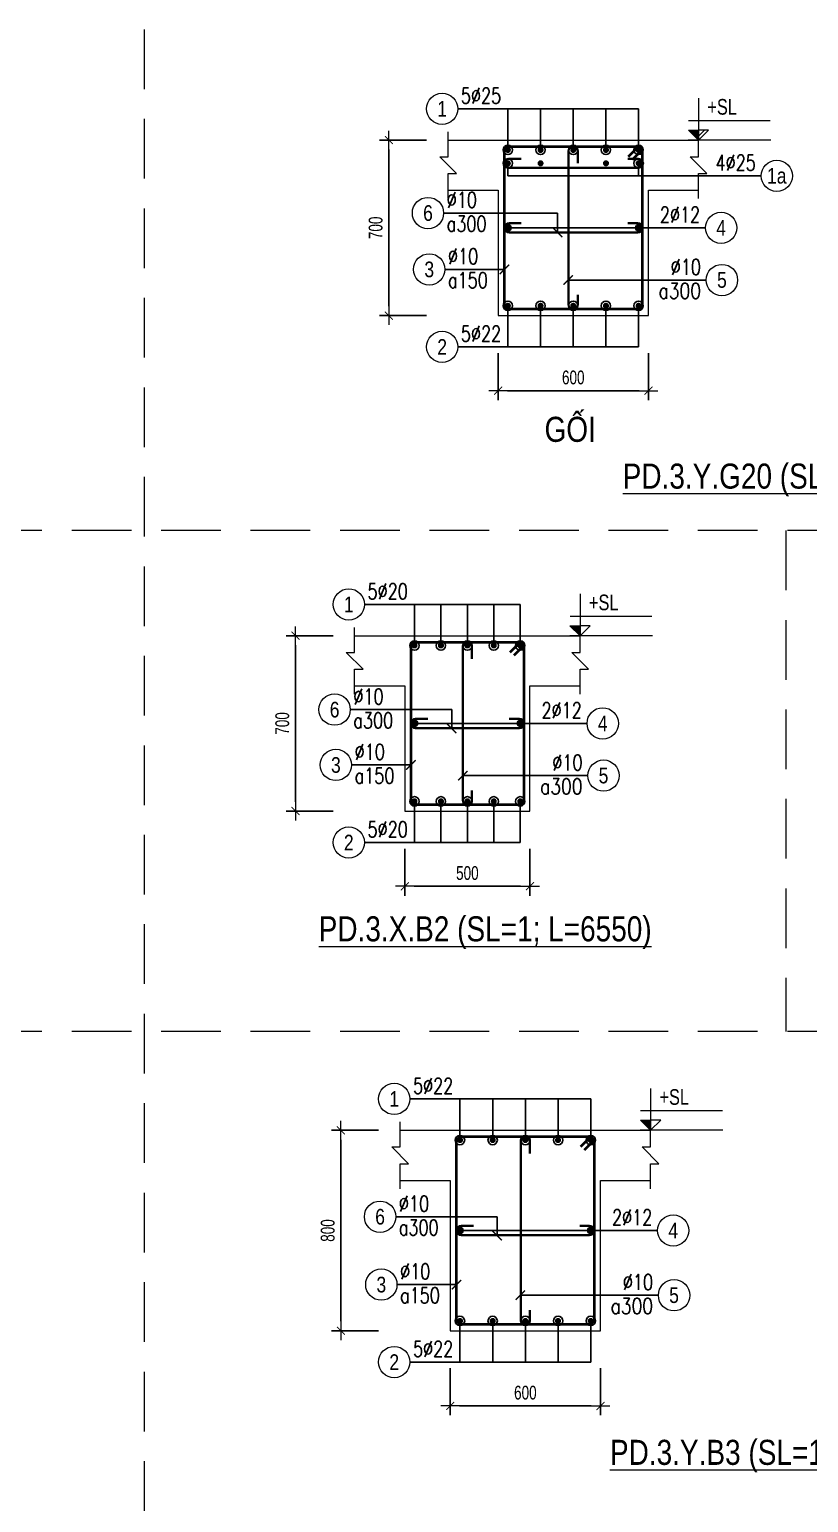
# Model space of a CAD drawing. Header units: millimetres. Extents: x 0 to 264070, y -218202 to 27271.
# Drawn here: x 250804 to 253915, y -193029 to -187149 of the extents above; entities that cross this region are included whole.
import ezdxf
from ezdxf.enums import TextEntityAlignment as Align

# ---------------------------------------------------------------- set-up
doc = ezdxf.new("R2010")
doc.units = ezdxf.units.MM
doc.header["$PDMODE"] = 3
doc.linetypes.add('HIDDEN2', pattern=[4.762499999999999, 3.175, -1.5875])
doc.layers.get('0').update_dxf_attribs({"lineweight": 20})
doc.layers.get('Defpoints').update_dxf_attribs({"color": 151, "lineweight": 9})
for name, color, linetype, lineweight in [('NDC_S_ANNO', 7, 'Continuous', 20), ('NDC_S_CONTINUOUS', 3, 'Continuous', 20), ('NDC_S_DIM', 1, 'Continuous', 15), ('NDC_S_HIDDEN', 8, 'HIDDEN2', 13), ('NDC_S_REBAR', 4, 'Continuous', 35), ('NDC_S_STIRRUP', 4, 'Continuous', 40), ('NDC_S_TEXT SYMBOL', 7, 'Continuous', 20), ('NDC_S_THIN LINE', 8, 'Continuous', 9), ('NDC_S_VN TEXT', 7, 'Continuous', 20)]:
    doc.layers.add(name, color=color, linetype=linetype, lineweight=lineweight)
doc.styles.add('ARIAL', font='arial.ttf', dxfattribs={"width": 0.8})
doc.styles.add('NDC_ANNO', font='', dxfattribs={"width": 0.8})
doc.styles.add('NDC_DIM', font='', dxfattribs={"width": 0.75})
doc.styles.add('NDC_EN TXT', font='romans.shx', dxfattribs={"width": 0.8})
doc.styles.get('NDC_ANNO').set_extended_font_data('Dotum')
doc.styles.get('NDC_DIM').set_extended_font_data('Dotum')
doc.dimstyles.new('NDC_dim_25', dxfattribs={"dimscale": 25, "dimtxt": 2.2, "dimasz": 1.5, "dimexe": 1.5, "dimexo": 2.5, "dimgap": 1, "dimtad": 1, "dimdec": 0, "dimzin": 0, "dimdsep": 46, "dimtxsty": 'NDC_DIM', "dimblk": 'DIMMARK', "dimcen": 0.09, "dimdle": 1.2, "dimclrd": 1, "dimclre": 1, "dimclrt": 3, "dimadec": 0, "dimazin": 0, "dimtfac": 1, "dimtdec": 0, "dimtix": 1, "dimtofl": 0, "dimtmove": 0, "dimatfit": 3, "dimfxl": 6, "dimfxlon": 1, "dimtolj": 1, "dimtzin": 0, "dimarcsym": 0})

# ---------------------------------------------------------------- blocks, each defined once
blk = doc.blocks.new('kata_block_THEP')
at = {"layer": 'NDC_S_REBAR', "color": 0}
for p, q in [((-0.5, 0), (0.5, 0)), ((-0.3535533905960619, 0.353553390592424), (0.3535533905960619, -0.353553390592424)), ((0.3535533905960619, 0.353553390592424), (-0.3535533905960619, -0.353553390592424)), ((0, 0.5), (0, -0.5))]:
    blk.add_line(p, q, dxfattribs=at)
at = {"layer": 'NDC_S_REBAR', "color": 0, "const_width": 0.08333333333333334}
blk.add_lwpolyline([(-0.5, -1.818989403545856e-12, 1), (0.5000000000145519, -1.818989403545856e-12, 1), (-0.5, -1.818989403545856e-12, 1)], format="xyb", dxfattribs=at)
blk = doc.blocks.new('DIMMARK')
at = {"layer": 'NDC_S_DIM', "color": 1}
blk.add_line((-1.5, 0), (1, 0), dxfattribs=at)
at = {"layer": 'NDC_S_DIM', "color": 2, "const_width": 0.1}
blk.add_lwpolyline([(-0.4242640687119285, -0.4242640687119285), (0.4242640687119285, 0.4242640687119285)], dxfattribs=at)
blk = doc.blocks.new('kata_block_TD')
at = {"color": 6, "linetype": 'ByBlock', "lineweight": -2, "style": 'ARIAL', "width": 0.8}
blk.add_attdef('SECTDET2', text='', height=5, dxfattribs=at).set_placement((0, 7.970649532882817), align=Align.CENTER)
at = {"color": 0, "linetype": 'ByBlock', "lineweight": -2, "style": 'ARIAL', "width": 0.8}
blk.add_attdef('SECTDET1', text='', height=5, dxfattribs=at).set_placement((0, 1.470649532882817), align=Align.CENTER)
at = {"color": 3, "lineweight": 25, "style": 'ARIAL', "width": 0.8}
blk.add_attdef('SSCALE', text='', height=2.5, dxfattribs=at).set_placement((0, -3.998868953555331), align=Align.CENTER)
blk = doc.blocks.new('*D671')
at = {"layer": 'Defpoints', "color": 0, "transparency": 16777216}
for p in [(252745.2087711041, -187590.9016911174), (252239.2087711041, -188290.9016911174), (252745.2087711041, -188290.9016911174)]:
    blk.add_point(p, dxfattribs=at)
at = {"layer": 'NDC_S_DIM', "color": 1, "lineweight": -2, "transparency": 16777216}
for p, q in [((252389.2087711041, -187590.9016911174), (252201.7087711041, -187590.9016911174)), ((252239.2087711041, -187628.4016911174), (252239.2087711041, -188253.4016911174)), ((252389.2087711041, -188290.9016911174), (252201.7087711041, -188290.9016911174))]:
    blk.add_line(p, q, dxfattribs=at)
at = {"layer": 'NDC_S_DIM', "color": 1, "lineweight": -2, "transparency": 16777216, "xscale": 37.5, "yscale": 37.5, "zscale": 37.5}
for p, rotation in [((252239.2087711041, -187590.9016911174), 90), ((252239.2087711041, -188290.9016911174), 270)]:
    blk.add_blockref('DIMMARK', p, dxfattribs=dict(at, rotation=rotation))
at = {"layer": 'NDC_S_DIM', "color": 3, "transparency": 16777216, "insert": (252186.7087711041, -187940.9016911174), "char_height": 55.00000000000001, "attachment_point": 5, "rotation": 90, "style": 'NDC_DIM'}
blk.add_mtext('\\A1;700', dxfattribs=at)
blk = doc.blocks.new('*D672')
at = {"layer": 'Defpoints', "color": 0, "transparency": 16777216}
for p in [(252675.5356465598, -188290.9016911174), (253275.5356465598, -188290.9016911174), (253275.5356465598, -188590.9016911174)]:
    blk.add_point(p, dxfattribs=at)
at = {"layer": 'NDC_S_DIM', "color": 1, "lineweight": -2, "transparency": 16777216}
for p, q in [((252675.5356465598, -188440.9016911174), (252675.5356465598, -188628.4016911174)), ((253275.5356465598, -188440.9016911174), (253275.5356465598, -188628.4016911174)), ((252713.0356465598, -188590.9016911174), (253238.0356465598, -188590.9016911174))]:
    blk.add_line(p, q, dxfattribs=at)
at = {"layer": 'NDC_S_DIM', "color": 1, "lineweight": -2, "transparency": 16777216, "xscale": 37.5, "yscale": 37.5, "zscale": 37.5, "rotation": 180}
blk.add_blockref('DIMMARK', (252675.5356465598, -188590.9016911174), dxfattribs=at)
at = {"layer": 'NDC_S_DIM', "color": 1, "lineweight": -2, "transparency": 16777216, "xscale": 37.5, "yscale": 37.5, "zscale": 37.5}
blk.add_blockref('DIMMARK', (253275.5356465598, -188590.9016911174), dxfattribs=at)
at = {"layer": 'NDC_S_DIM', "color": 3, "transparency": 16777216, "insert": (252975.5356465598, -188538.4016911174), "char_height": 55.00000000000001, "attachment_point": 5, "style": 'NDC_DIM'}
blk.add_mtext('\\A1;600', dxfattribs=at)
blk = doc.blocks.new('kata_block_CT')
at = {"layer": 'NDC_S_ANNO'}
blk.add_hatch(color=3, dxfattribs=at).paths.add_polyline_path([(0, 1.596954857557648), (-1.612010908633238, 1.596954857557648), (0, 0)])
at = {"layer": 'NDC_S_ANNO', "ltscale": 50}
h = blk.add_hatch(dxfattribs=at)
h.set_pattern_fill('ANSI31', color=256, scale=1.406250541793835, style=0)
h.set_pattern_definition([(45.00000000000001, (0, 5.456968210637569e-12), (-3.157122508925224, 3.157122508925225), [])])
h.paths.add_polyline_path([(0, 1.596954857557648), (0, 0), (1.612010908924276, 1.596954857557648)])
for p, q in [((-1.592704896858777, 3.140833880479477), (11.46947077315417, 3.140833880479477)), ((11.56125648126181, 5.456968210637569e-12), (-1.63869572513795, 5.456968210637569e-12))]:
    blk.add_line(p, q, dxfattribs=at)
for points in [[(0, 6.69495074864426), (0, 0)], [(0, 0), (-1.612010908924276, 1.596954857557648), (0, 1.596954857557648)], [(0, 0), (1.612010908924276, 1.596954857557648), (0, 1.596954857557648)]]:
    blk.add_lwpolyline(points, dxfattribs=at)
at = {"layer": 'NDC_S_ANNO', "color": 8, "ltscale": 50}
blk.add_lwpolyline([(0, 0), (-1.612010908633238, 1.596954857557648), (0, 1.596954857557648)], dxfattribs=at)
at = {"layer": 'NDC_S_TEXT SYMBOL', "color": 3, "style": 'NDC_ANNO', "width": 0.8}
blk.add_attdef('CT', (1.409564409346785, 4.068271311703938), '', height=2.5, dxfattribs=at)
blk = doc.blocks.new('*U239')
blk.add_circle((2.5, 0), 2.5)
at = {"layer": 'NDC_S_VN TEXT', "color": 3, "style": 'NDC_EN TXT', "width": 0.75}
blk.add_attdef('DK2', text='', height=2.5, dxfattribs=at).set_placement((-0.85, 0.8455043070534884), align=Align.RIGHT)
at = {"layer": 'NDC_S_VN TEXT', "color": 7, "style": 'ARIAL', "width": 0.8}
blk.add_attdef('SH3', text='', height=2.5, dxfattribs=at).set_placement((2.5, 0), align=Align.MIDDLE)
blk = doc.blocks.new('*U241')
blk.add_circle((-2.5, 0), 2.5)
at = {"layer": 'NDC_S_VN TEXT', "color": 3, "style": 'NDC_EN TXT', "width": 0.75}
for tag, p in [('DK1', (0.5, 0.8455043070534884)), ('KC1', (0.5, -2.972544307831413))]:
    blk.add_attdef(tag, p, '', height=2.5, dxfattribs=at)
at = {"layer": 'NDC_S_VN TEXT', "color": 7, "style": 'ARIAL', "width": 0.8}
blk.add_attdef('SH2', text='', height=2.5, dxfattribs=at).set_placement((-2.5, 0), align=Align.MIDDLE)
blk = doc.blocks.new('*U321')
blk.add_circle((2.5, 0), 2.5)
at = {"layer": 'NDC_S_VN TEXT', "color": 3, "style": 'NDC_EN TXT'}
for tag, width, p in [('DK2', 0.75, (-0.85, 0.8455043070534884)), ('KC2', 0.8, (-0.85, -2.972544307831413))]:
    blk.add_attdef(tag, text='', height=2.5, dxfattribs=dict(at, width=width)).set_placement(p, align=Align.RIGHT)
at = {"layer": 'NDC_S_VN TEXT', "color": 7, "style": 'ARIAL', "width": 0.8}
blk.add_attdef('SH3', text='', height=2.5, dxfattribs=at).set_placement((2.5, 0), align=Align.MIDDLE)
blk = doc.blocks.new('*U240')
blk.add_circle((-2.5, 0), 2.5)
at = {"layer": 'NDC_S_VN TEXT', "color": 3, "style": 'NDC_EN TXT', "width": 0.75}
blk.add_attdef('DK1', (0.5, 0.8455043070534884), '', height=2.5, dxfattribs=at)
at = {"layer": 'NDC_S_VN TEXT', "color": 7, "style": 'ARIAL', "width": 0.8}
blk.add_attdef('SH2', text='', height=2.5, dxfattribs=at).set_placement((-2.5, 0), align=Align.MIDDLE)
blk = doc.blocks.new('*D683')
at = {"layer": 'Defpoints', "color": 0, "transparency": 16777216}
for p in [(252372.439064873, -189569.0236744713), (251866.439064873, -190269.0236744713), (252372.439064873, -190269.0236744713)]:
    blk.add_point(p, dxfattribs=at)
at = {"layer": 'NDC_S_DIM', "color": 1, "lineweight": -2, "transparency": 16777216}
for p, q in [((252016.439064873, -189569.0236744713), (251828.939064873, -189569.0236744713)), ((251866.439064873, -189606.5236744713), (251866.439064873, -190231.5236744713)), ((252016.439064873, -190269.0236744713), (251828.939064873, -190269.0236744713))]:
    blk.add_line(p, q, dxfattribs=at)
at = {"layer": 'NDC_S_DIM', "color": 1, "lineweight": -2, "transparency": 16777216, "xscale": 37.5, "yscale": 37.5, "zscale": 37.5}
for p, rotation in [((251866.439064873, -189569.0236744713), 90), ((251866.439064873, -190269.0236744713), 270)]:
    blk.add_blockref('DIMMARK', p, dxfattribs=dict(at, rotation=rotation))
at = {"layer": 'NDC_S_DIM', "color": 3, "transparency": 16777216, "insert": (251813.939064873, -189919.0236744713), "char_height": 55.00000000000001, "attachment_point": 5, "rotation": 90, "style": 'NDC_DIM'}
blk.add_mtext('\\A1;700', dxfattribs=at)
blk = doc.blocks.new('*D684')
at = {"layer": 'Defpoints', "color": 0, "transparency": 16777216}
for p in [(252302.7659403287, -190269.0236744713), (252802.7659403287, -190269.0236744713), (252802.7659403287, -190569.0236744713)]:
    blk.add_point(p, dxfattribs=at)
at = {"layer": 'NDC_S_DIM', "color": 1, "lineweight": -2, "transparency": 16777216}
for p, q in [((252302.7659403287, -190419.0236744713), (252302.7659403287, -190606.5236744713)), ((252802.7659403287, -190419.0236744713), (252802.7659403287, -190606.5236744713)), ((252340.2659403287, -190569.0236744713), (252765.2659403287, -190569.0236744713))]:
    blk.add_line(p, q, dxfattribs=at)
at = {"layer": 'NDC_S_DIM', "color": 1, "lineweight": -2, "transparency": 16777216, "xscale": 37.5, "yscale": 37.5, "zscale": 37.5, "rotation": 180}
blk.add_blockref('DIMMARK', (252302.7659403287, -190569.0236744713), dxfattribs=at)
at = {"layer": 'NDC_S_DIM', "color": 1, "lineweight": -2, "transparency": 16777216, "xscale": 37.5, "yscale": 37.5, "zscale": 37.5}
blk.add_blockref('DIMMARK', (252802.7659403287, -190569.0236744713), dxfattribs=at)
at = {"layer": 'NDC_S_DIM', "color": 3, "transparency": 16777216, "insert": (252552.7659403287, -190516.5236744713), "char_height": 55.00000000000001, "attachment_point": 5, "style": 'NDC_DIM'}
blk.add_mtext('\\A1;500', dxfattribs=at)
blk = doc.blocks.new('*D774')
at = {"layer": 'Defpoints', "color": 0, "transparency": 16777216}
for p in [(252484.2668763945, -192343.0467164856), (253084.2668763945, -192343.0467164856), (253084.2668763945, -192643.0467164856)]:
    blk.add_point(p, dxfattribs=at)
at = {"layer": 'NDC_S_DIM', "color": 1, "lineweight": -2, "transparency": 16777216}
for p, q in [((252484.2668763945, -192493.0467164856), (252484.2668763945, -192680.5467164856)), ((253084.2668763945, -192493.0467164856), (253084.2668763945, -192680.5467164856)), ((252521.7668763945, -192643.0467164856), (253046.7668763945, -192643.0467164856))]:
    blk.add_line(p, q, dxfattribs=at)
at = {"layer": 'NDC_S_DIM', "color": 1, "lineweight": -2, "transparency": 16777216, "xscale": 37.5, "yscale": 37.5, "zscale": 37.5, "rotation": 180}
blk.add_blockref('DIMMARK', (252484.2668763945, -192643.0467164856), dxfattribs=at)
at = {"layer": 'NDC_S_DIM', "color": 1, "lineweight": -2, "transparency": 16777216, "xscale": 37.5, "yscale": 37.5, "zscale": 37.5}
blk.add_blockref('DIMMARK', (253084.2668763945, -192643.0467164856), dxfattribs=at)
at = {"layer": 'NDC_S_DIM', "color": 3, "transparency": 16777216, "insert": (252784.2668763945, -192590.5467164856), "char_height": 55.00000000000001, "attachment_point": 5, "style": 'NDC_DIM'}
blk.add_mtext('\\A1;600', dxfattribs=at)
blk = doc.blocks.new('*D775')
at = {"layer": 'Defpoints', "color": 0, "transparency": 16777216}
for p in [(252553.9400009388, -191543.0467164856), (252047.9400009388, -192343.0467164856), (252553.9400009388, -192343.0467164856)]:
    blk.add_point(p, dxfattribs=at)
at = {"layer": 'NDC_S_DIM', "color": 1, "lineweight": -2, "transparency": 16777216}
for p, q in [((252197.9400009388, -191543.0467164856), (252010.4400009388, -191543.0467164856)), ((252047.9400009388, -191580.5467164856), (252047.9400009388, -192305.5467164856)), ((252197.9400009388, -192343.0467164856), (252010.4400009388, -192343.0467164856))]:
    blk.add_line(p, q, dxfattribs=at)
at = {"layer": 'NDC_S_DIM', "color": 1, "lineweight": -2, "transparency": 16777216, "xscale": 37.5, "yscale": 37.5, "zscale": 37.5}
for p, rotation in [((252047.9400009388, -191543.0467164856), 90), ((252047.9400009388, -192343.0467164856), 270)]:
    blk.add_blockref('DIMMARK', p, dxfattribs=dict(at, rotation=rotation))
at = {"layer": 'NDC_S_DIM', "color": 3, "transparency": 16777216, "insert": (251995.4400009388, -191943.0467164856), "char_height": 55.00000000000001, "attachment_point": 5, "rotation": 90, "style": 'NDC_DIM'}
blk.add_mtext('\\A1;800', dxfattribs=at)

msp = doc.modelspace()

# ---------------------------------------------------------------- linework, layer by layer
at = {"layer": 'NDC_S_CONTINUOUS'}
for points in [[(252475.5356465598, -187590.9016911174), (252675.5356465598, -187590.9016911174), (252675.5356465598, -187590.9016911174), (253275.5356465598, -187590.9016911174), (253275.5356465598, -187590.9016911174), (253475.5356465598, -187590.9016911174)], [(252475.5356465598, -187790.9016911174), (252675.5356465598, -187790.9016911174), (252675.5356465598, -188290.9016911174), (253275.5356465598, -188290.9016911174), (253275.5356465598, -187790.9016911174), (253475.5356465598, -187790.9016911174)], [(252102.7659403287, -189569.0236744713), (252302.7659403287, -189569.0236744713), (252302.7659403287, -189569.0236744713), (252802.7659403287, -189569.0236744713), (252802.7659403287, -189569.0236744713), (253002.7659403287, -189569.0236744713)], [(252102.7659403287, -189769.0236744713), (252302.7659403287, -189769.0236744713), (252302.7659403287, -190269.0236744713), (252802.7659403287, -190269.0236744713), (252802.7659403287, -189769.0236744713), (253002.7659403287, -189769.0236744713)], [(252284.2668763945, -191543.0467164856), (252484.2668763945, -191543.0467164856), (252484.2668763945, -191543.0467164856), (253084.2668763945, -191543.0467164856), (253084.2668763945, -191543.0467164856), (253284.2668763945, -191543.0467164856)], [(252284.2668763945, -191743.0467164856), (252484.2668763945, -191743.0467164856), (252484.2668763945, -192343.0467164856), (253084.2668763945, -192343.0467164856), (253084.2668763945, -191743.0467164856), (253284.2668763945, -191743.0467164856)]]:
    msp.add_lwpolyline(points, dxfattribs=at)
at = {"layer": 'NDC_S_DIM'}
for centre in [(252714.5356465598, -187683.4016911174), (253236.5356465598, -187683.4016911174)]:
    msp.add_circle(centre, 18.82654195789014, dxfattribs=at)
at = {"layer": 'NDC_S_HIDDEN', "ltscale": 75}
for p, q in [((251262.4073617191, -187149.0592886469), (251262.4073617192, -201149.0592886309)), ((264069.962048562, -189149.0592886446), (246139.3854869821, -189149.0592886446)), ((253823.9182990878, -189149.0592886446), (253823.9182990878, -191149.0592886423)), ((264069.962048562, -191149.0592886423), (246139.3854869821, -191149.0592886423))]:
    msp.add_line(p, q, dxfattribs=at)
at = {"layer": 'NDC_S_REBAR'}
for points in [[(252993.9056886539, -187683.2463810507), (252993.9056886539, -187634.3332112409, 0.9999999999999999), (252957.0416886539, -187634.3332112409), (252957.0416886539, -188247.4696911174, 0.9999999999999999), (252993.9056886539, -188247.4696911174), (252993.9056886539, -188208.2128001085, -0.414213562)], [(252767.8808163697, -187664.9696911174), (252718.9676465598, -187664.9696911174, 0.9999999999999999), (252718.9676465598, -187701.8336911175), (253232.1036465598, -187701.8336911175, 0.9999999999999999), (253232.1036465598, -187664.9696911174), (253192.8467555509, -187664.9696911174, -0.414213562)], [(252767.8808163697, -187922.4696911174), (252718.9676465598, -187922.4696911174, 0.9999999999999999), (252718.9676465598, -187959.3336911175), (253232.1036465598, -187959.3336911175, 0.9999999999999999), (253232.1036465598, -187922.4696911174), (253192.8467555509, -187922.4696911174, -0.414213562)], [(252571.1979403287, -189661.3683644046), (252571.1979403287, -189612.4551945948, 0.9999999999999999), (252534.3339403287, -189612.4551945948), (252534.3339403287, -190225.5916744712, 0.9999999999999999), (252571.1979403287, -190225.5916744712), (252571.1979403287, -190186.3347834624, -0.414213562)], [(252395.1111101386, -189900.5916744713), (252346.1979403287, -189900.5916744713, 0.9999999999999999), (252346.1979403287, -189937.4556744714), (252759.3339403287, -189937.4556744714, 0.9999999999999999), (252759.3339403287, -189900.5916744713), (252720.0770493198, -189900.5916744713, -0.414213562)], [(252802.6369184886, -191635.391406419), (252802.6369184886, -191586.4782366091, 0.9999999999999999), (252765.7729184886, -191586.4782366091), (252765.7729184886, -192299.6147164856, 0.9999999999999999), (252802.6369184886, -192299.6147164856), (252802.6369184886, -192260.3578254768, -0.414213562)], [(252576.6120462044, -191924.6147164856), (252527.6988763945, -191924.6147164856, 0.9999999999999999), (252527.6988763945, -191961.4787164857), (253040.8348763945, -191961.4787164857, 0.9999999999999999), (253040.8348763945, -191924.6147164856), (253001.5779853856, -191924.6147164856, -0.414213562)]]:
    msp.add_lwpolyline(points, format="xyb", dxfattribs=at)
at = {"layer": 'NDC_S_STIRRUP'}
for points in [[(253196.5356465598, -187655.9016911174), (253236.5356465598, -187615.9016911174, -0.414213562), (253250.5356465598, -187629.9016911174), (253250.5356465598, -188251.9016911174, -0.414213562), (253236.5356465598, -188265.9016911174), (252714.5356465598, -188265.9016911174, -0.414213562), (252700.5356465598, -188251.9016911174), (252700.5356465598, -187629.9016911174, -0.414213562), (252714.5356465598, -187615.9016911174), (253236.5356465598, -187615.9016911174, -0.414213562), (253250.5356465598, -187629.9016911174), (253210.5356465598, -187669.9016911174)], [(252723.7659403287, -189634.0236744713), (252763.7659403287, -189594.0236744713, -0.414213562), (252777.7659403287, -189608.0236744713), (252777.7659403287, -190230.0236744713, -0.414213562), (252763.7659403287, -190244.0236744713), (252341.7659403287, -190244.0236744713, -0.414213562), (252327.7659403287, -190230.0236744713), (252327.7659403287, -189608.0236744713, -0.414213562), (252341.7659403287, -189594.0236744713), (252763.7659403287, -189594.0236744713, -0.414213562), (252777.7659403287, -189608.0236744713), (252737.7659403287, -189648.0236744713)], [(253005.2668763945, -191608.0467164856), (253045.2668763945, -191568.0467164856, -0.414213562), (253059.2668763945, -191582.0467164856), (253059.2668763945, -192304.0467164856, -0.414213562), (253045.2668763945, -192318.0467164856), (252523.2668763945, -192318.0467164856, -0.414213562), (252509.2668763945, -192304.0467164856), (252509.2668763945, -191582.0467164856, -0.414213562), (252523.2668763945, -191568.0467164856), (253045.2668763945, -191568.0467164856, -0.414213562), (253059.2668763945, -191582.0467164856), (253019.2668763945, -191622.0467164856)]]:
    msp.add_lwpolyline(points, format="xyb", dxfattribs=at)
at = {"layer": 'NDC_S_THIN LINE'}
for points in [[(252475.5356465598, -187824.2350244508), (252475.5356465598, -187724.2350244508), (252508.8689798931, -187724.2350244508), (252442.2023132265, -187657.5683577841), (252475.5356465598, -187657.5683577841), (252475.5356465598, -187557.5683577841)], [(253475.5356465598, -187824.2350244508), (253475.5356465598, -187724.2350244508), (253508.8689798931, -187724.2350244508), (253442.2023132265, -187657.5683577841), (253475.5356465598, -187657.5683577841), (253475.5356465598, -187557.5683577841)], [(252102.7659403287, -189802.3570078046), (252102.7659403287, -189702.3570078046), (252136.0992736621, -189702.3570078046), (252069.4326069954, -189635.690341138), (252102.7659403287, -189635.690341138), (252102.7659403287, -189535.690341138)], [(253002.7659403287, -189802.3570078046), (253002.7659403287, -189702.3570078046), (253036.0992736621, -189702.3570078046), (252969.4326069954, -189635.690341138), (253002.7659403287, -189635.690341138), (253002.7659403287, -189535.690341138)], [(252284.2668763945, -191776.380049819), (252284.2668763945, -191676.380049819), (252317.6002097278, -191676.380049819), (252250.9335430611, -191609.7133831523), (252284.2668763945, -191609.7133831523), (252284.2668763945, -191509.7133831523)], [(253284.2668763945, -191776.380049819), (253284.2668763945, -191676.380049819), (253317.6002097278, -191676.380049819), (253250.9335430611, -191609.7133831523), (253284.2668763945, -191609.7133831523), (253284.2668763945, -191509.7133831523)]]:
    msp.add_lwpolyline(points, dxfattribs=at)

# ---------------------------------------------------------------- block references
at = {"layer": 'NDC_S_REBAR', "color": 3, "xscale": 22, "yscale": 22, "zscale": 22}
for p in [(252714.5356465598, -187629.9016911174), (252714.5356465598, -187683.4016911174), (252714.5356465598, -187940.9016911174), (252714.5356465598, -188251.9016911174), (252341.7659403287, -189608.0236744713), (252341.7659403287, -189919.0236744713), (252341.7659403287, -190230.0236744713), (252523.2668763945, -191582.0467164856), (252523.2668763945, -191943.0467164856), (252523.2668763945, -192304.0467164856)]:
    msp.add_blockref('kata_block_THEP', p, dxfattribs=at)
at = {"layer": 'NDC_S_REBAR', "xscale": 22, "yscale": 22, "zscale": 22}
for p in [(252845.0356465598, -187629.9016911174), (252975.5356465598, -187629.9016911174), (253106.0356465598, -187629.9016911174), (253236.5356465598, -187629.9016911174), (252845.0356465598, -187683.4016911172), (253106.0356465598, -187683.4016911172), (253236.5356465598, -187683.4016911174), (253236.5356465598, -187940.9016911174), (252845.0356465598, -188251.9016911174), (252975.5356465598, -188251.9016911174), (253106.0356465598, -188251.9016911174), (253236.5356465598, -188251.9016911174), (252763.7659403287, -189608.0236744713), (252763.7659403287, -189919.0236744713), (252447.2659403287, -190230.0236744713), (252552.7659403287, -190230.0236744713), (252658.2659403287, -190230.0236744713), (252763.7659403287, -190230.0236744713), (252653.7668763945, -191582.0467164856), (252784.2668763945, -191582.0467164856), (252914.7668763945, -191582.0467164856), (253045.2668763945, -191582.0467164856), (253045.2668763945, -191943.0467164856), (252653.7668763945, -192304.0467164856), (252784.2668763945, -192304.0467164856), (252914.7668763945, -192304.0467164856), (253045.2668763945, -192304.0467164856)]:
    msp.add_blockref('kata_block_THEP', p, dxfattribs=at)
at = {"layer": 'NDC_S_REBAR', "xscale": -22, "yscale": 22, "zscale": 22, "rotation": 180}
for p in [(252447.2659403287, -189608.0236744713), (252552.7659403287, -189608.0236744713), (252658.2659403287, -189608.0236744713)]:
    msp.add_blockref('kata_block_THEP', p, dxfattribs=at)
at = {"layer": 'NDC_S_THIN LINE', "xscale": 25, "yscale": 25, "zscale": 25}
for name, p, values in [('*U240', (252514.5356465598, -187465.9016911174), {'SH2': '1', 'DK1': '5%%c25'}), ('*U239', (253725.5356465598, -187733.4016911174), {'SH3': '1a', 'DK2': '4%%c25'}), ('*U241', (252458.0356465598, -187881.7786144141), {'SH2': '6', 'DK1': '%%c10', 'KC1': 'a300'}), ('*U239', (253503.4258903573, -187940.9016911174), {'SH3': '4', 'DK2': '2%%c12'}), ('*U241', (252463.0356465598, -188106.722361727), {'SH2': '3', 'DK1': '%%c10', 'KC1': 'a150'}), ('*U321', (253506.591845424, -188149.3688192967), {'SH3': '5', 'DK2': '%%c10', 'KC2': 'a300'}), ('*U240', (252514.5356465598, -188415.9016911174), {'SH2': '2', 'DK1': '5%%c22'}), ('*U240', (252141.7659403287, -189444.0236744713), {'SH2': '1', 'DK1': '5%%c20'}), ('*U241', (252085.2659403287, -189864.0236744713), {'SH2': '6', 'DK1': '%%c10', 'KC1': 'a300'}), ('*U239', (253030.6561841262, -189919.0236744713), {'SH3': '4', 'DK2': '2%%c12'}), ('*U241', (252090.2659403287, -190084.8443450809), {'SH2': '3', 'DK1': '%%c10', 'KC1': 'a150'}), ('*U321', (253033.8221391929, -190127.4908026506), {'SH3': '5', 'DK2': '%%c10', 'KC2': 'a300'}), ('*U240', (252141.7659403287, -190394.0236744713), {'SH2': '2', 'DK1': '5%%c20'}), ('*U240', (252323.2668763945, -191418.0467164856), {'SH2': '1', 'DK1': '5%%c22'}), ('*U241', (252266.7668763945, -191888.0467164856), {'SH2': '6', 'DK1': '%%c10', 'KC1': 'a300'}), ('*U239', (253312.157120192, -191943.0467164856), {'SH3': '4', 'DK2': '2%%c12'}), ('*U241', (252271.7668763945, -192158.8673870952), {'SH2': '3', 'DK1': '%%c10', 'KC1': 'a150'}), ('*U321', (253315.3230752587, -192201.513844665), {'SH3': '5', 'DK2': '%%c10', 'KC2': 'a300'}), ('*U240', (252323.2668763945, -192468.0467164856), {'SH2': '2', 'DK1': '5%%c22'})]:
    msp.add_blockref(name, p, dxfattribs=at).add_auto_attribs(values)
at = {"layer": 'NDC_S_VN TEXT', "xscale": 25, "yscale": 25, "zscale": 25}
for p in [(253475.5356465598, -187590.9016911174), (253002.7659403287, -189569.0236744713), (253284.2668763945, -191543.0467164856)]:
    msp.add_blockref('kata_block_CT', p, dxfattribs=at).add_auto_attribs({'CT': '+SL'})
at = {"layer": 'NDC_S_VN TEXT'}
ref = msp.add_blockref('kata_block_TD', (252963.2708333927, -188824.5393466092), dxfattribs=dict(at, xscale=20, yscale=20, zscale=20))
ref.add_attrib('SECTDET1', 'GỐI', dxfattribs={"layer": '0', "color": 0, "linetype": 'ByBlock', "lineweight": -2, "height": 100, "style": 'ARIAL', "width": 0.8}).set_placement((252963.2708333927, -188795.1263559515), align=Align.CENTER)
ref = msp.add_blockref('kata_block_TD', (253905.8512574719, -189011.2388632002), dxfattribs=dict(at, xscale=20, yscale=20, zscale=20))
ref.add_attrib('SECTDET1', '%%uPD.3.Y.G20 (SL=2; L=11150)', dxfattribs={"layer": '0', "color": 0, "linetype": 'ByBlock', "lineweight": -2, "height": 100, "style": 'ARIAL', "width": 0.8}).set_placement((253905.8512574719, -188981.8258725425), align=Align.CENTER)
ref = msp.add_blockref('kata_block_TD', (252623.8290702156, -190818.3411247992), dxfattribs=dict(at, xscale=20, yscale=20, zscale=20))
ref.add_attrib('SECTDET1', '%%uPD.3.X.B2 (SL=1; L=6550)', dxfattribs={"layer": '0', "color": 0, "linetype": 'ByBlock', "lineweight": -2, "height": 100, "style": 'ARIAL', "width": 0.8}).set_placement((252623.8290702156, -190788.9281341415), align=Align.CENTER)
ref = msp.add_blockref('kata_block_TD', (253817.753832481, -192907.9523634226), dxfattribs=dict(at, xscale=20, yscale=20, zscale=20))
ref.add_attrib('SECTDET1', '%%uPD.3.Y.B3 (SL=1; L=17090)', dxfattribs={"layer": '0', "color": 0, "linetype": 'ByBlock', "lineweight": -2, "height": 100, "style": 'ARIAL', "width": 0.8}).set_placement((253817.753832481, -192878.539372765), align=Align.CENTER)

# ---------------------------------------------------------------- dimensions: what is measured, and where the dimension line sits
at = {"layer": 'NDC_S_DIM'}
for base, p1, p2, picture, middle in [((252239.2087711041, -188290.9016911174), (252745.2087711041, -187590.9016911174), (252745.2087711041, -188290.9016911174), '*D671', (252186.7087711041, -187940.9016911174)), ((251866.439064873, -190269.0236744713), (252372.439064873, -189569.0236744713), (252372.439064873, -190269.0236744713), '*D683', (251813.939064873, -189919.0236744713)), ((252047.9400009388, -192343.0467164856), (252553.9400009388, -191543.0467164856), (252553.9400009388, -192343.0467164856), '*D775', (251995.4400009388, -191943.0467164856))]:
    dim = msp.add_linear_dim(base=base, p1=p1, p2=p2, angle=270, dimstyle='NDC_dim_25', dxfattribs=at)
    dim.commit()
    dim.dimension.update_dxf_attribs({"geometry": picture, "text_midpoint": middle})
for base, p1, p2, picture, middle in [((253275.5356465598, -188590.9016911174), (252675.5356465598, -188290.9016911174), (253275.5356465598, -188290.9016911174), '*D672', (252975.5356465598, -188538.4016911174)), ((252802.7659403287, -190569.0236744713), (252302.7659403287, -190269.0236744713), (252802.7659403287, -190269.0236744713), '*D684', (252552.7659403287, -190516.5236744713)), ((253084.2668763945, -192643.0467164856), (252484.2668763945, -192343.0467164856), (253084.2668763945, -192343.0467164856), '*D774', (252784.2668763945, -192590.5467164856))]:
    dim = msp.add_linear_dim(base=base, p1=p1, p2=p2, dimstyle='NDC_dim_25', dxfattribs=at)
    dim.commit()
    dim.dimension.update_dxf_attribs({"geometry": picture, "text_midpoint": middle})

# ---------------------------------------------------------------- leaders
at = {"layer": 'NDC_S_THIN LINE'}
for points, override in [([(253236.5356465598, -187629.9016911174), (253236.5356465598, -187465.9016911174), (252514.5356465598, -187465.9016911174)], {"dimldrblk": 'DotBlank'}), ([(253106.0356465598, -187629.9016911174), (253106.0356465598, -187465.9016911174), (252514.5356465598, -187465.9016911174)], {"dimldrblk": 'DotBlank'}), ([(252975.5356465598, -187629.9016911174), (252975.5356465598, -187465.9016911174), (252514.5356465598, -187465.9016911174)], {"dimldrblk": 'DotBlank'}), ([(252845.0356465598, -187629.9016911174), (252845.0356465598, -187465.9016911174), (252514.5356465598, -187465.9016911174)], {"dimldrblk": 'DotBlank'}), ([(252714.5356465598, -187629.9016911174), (252714.5356465598, -187465.9016911174), (252514.5356465598, -187465.9016911174)], {"dimldrblk": 'DotBlank'}), ([(252714.5356465598, -187683.4016911174), (252714.5356465598, -187733.4016911174), (253725.5356465598, -187733.4016911174)], {"dimldrblk": 'DotBlank'}), ([(253236.5356465598, -187683.4016911174), (253236.5356465598, -187733.4016911174), (253725.5356465598, -187733.4016911174)], {"dimldrblk": 'DotBlank'}), ([(252912.6039330276, -187959.3336911175), (252912.6039330276, -187881.7786144141), (252458.0356465598, -187881.7786144141)], {"dimldrblk": 'ArchTick'}), ([(252714.5356465598, -187940.9016911174), (253242.5356465598, -187940.9016911174)], {"dimasz": 1, "dimldrblk": 'DotBlank'}), ([(253236.5356465598, -187940.9016911174), (252714.5356465598, -187940.9016911174)], {"dimasz": 1, "dimldrblk": 'DotBlank'}), ([(253236.5356465598, -187940.9016911174), (253503.4258903573, -187940.9016911174)], {"dimldrblk": 'DotSmall'}), ([(252700.5356465598, -188106.722361727), (252463.0356465598, -188106.722361727)], {"dimldrblk": 'ArchTick'}), ([(252955.5356465599, -188149.3688192967), (253506.591845424, -188149.3688192967)], {"dimldrblk": 'ArchTick'}), ([(253236.5356465598, -188251.9016911174), (253236.5356465598, -188415.9016911174), (252514.5356465598, -188415.9016911174)], {"dimldrblk": 'DotBlank'}), ([(253106.0356465598, -188251.9016911174), (253106.0356465598, -188415.9016911174), (252514.5356465598, -188415.9016911174)], {"dimldrblk": 'DotBlank'}), ([(252975.5356465598, -188251.9016911174), (252975.5356465598, -188415.9016911174), (252514.5356465598, -188415.9016911174)], {"dimldrblk": 'DotBlank'}), ([(252845.0356465598, -188251.9016911174), (252845.0356465598, -188415.9016911174), (252514.5356465598, -188415.9016911174)], {"dimldrblk": 'DotBlank'}), ([(252714.5356465598, -188251.9016911174), (252714.5356465598, -188415.9016911174), (252514.5356465598, -188415.9016911174)], {"dimldrblk": 'DotBlank'}), ([(252763.7659403287, -189608.0236744713), (252763.7659403287, -189444.0236744713), (252141.7659403287, -189444.0236744713)], {"dimldrblk": 'DotBlank'}), ([(252658.2659403289, -189608.0236744713), (252658.2659403289, -189444.0236744713), (252141.7659403287, -189444.0236744713)], {"dimldrblk": 'DotBlank'}), ([(252552.7659403289, -189608.0236744713), (252552.7659403289, -189444.0236744713), (252141.7659403287, -189444.0236744713)], {"dimldrblk": 'DotBlank'}), ([(252447.2659403287, -189608.0236744713), (252447.2659403287, -189444.0236744713), (252141.7659403287, -189444.0236744713)], {"dimldrblk": 'DotBlank'}), ([(252341.7659403287, -189608.0236744713), (252341.7659403287, -189444.0236744713), (252141.7659403287, -189444.0236744713)], {"dimldrblk": 'DotBlank'}), ([(252490.0992736621, -189939.0236744713), (252490.0992736621, -189864.0236744713), (252085.2659403287, -189864.0236744713)], {"dimldrblk": 'ArchTick'}), ([(252341.7659403287, -189919.0236744713), (252769.7659403287, -189919.0236744713)], {"dimasz": 1, "dimldrblk": 'DotBlank'}), ([(252763.7659403287, -189919.0236744713), (252341.7659403287, -189919.0236744713)], {"dimasz": 1, "dimldrblk": 'DotBlank'}), ([(252763.7659403287, -189919.0236744713), (253030.6561841262, -189919.0236744713)], {"dimldrblk": 'DotSmall'}), ([(252327.7659403287, -190084.8443450809), (252090.2659403287, -190084.8443450809)], {"dimldrblk": 'ArchTick'}), ([(252534.3339403287, -190127.4908026506), (253033.8221391929, -190127.4908026506)], {"dimldrblk": 'ArchTick'}), ([(252763.7659403287, -190230.0236744713), (252763.7659403287, -190394.0236744713), (252141.7659403287, -190394.0236744713)], {"dimldrblk": 'DotBlank'}), ([(252658.2659403287, -190230.0236744713), (252658.2659403287, -190394.0236744713), (252141.7659403287, -190394.0236744713)], {"dimldrblk": 'DotBlank'}), ([(252552.7659403287, -190230.0236744713), (252552.7659403287, -190394.0236744713), (252141.7659403287, -190394.0236744713)], {"dimldrblk": 'DotBlank'}), ([(252447.2659403287, -190230.0236744713), (252447.2659403287, -190394.0236744713), (252141.7659403287, -190394.0236744713)], {"dimldrblk": 'DotBlank'}), ([(252341.7659403287, -190230.0236744713), (252341.7659403287, -190394.0236744713), (252141.7659403287, -190394.0236744713)], {"dimldrblk": 'DotBlank'}), ([(252523.2668763945, -191582.0467164856), (252523.2668763945, -191418.0467164856), (252323.2668763945, -191418.0467164856)], {"dimldrblk": 'DotBlank'}), ([(252653.7668763945, -191582.0467164856), (252653.7668763945, -191418.0467164856), (252323.2668763945, -191418.0467164856)], {"dimldrblk": 'DotBlank'}), ([(252784.2668763945, -191582.0467164856), (252784.2668763945, -191418.0467164856), (252323.2668763945, -191418.0467164856)], {"dimldrblk": 'DotBlank'}), ([(252914.7668763945, -191582.0467164856), (252914.7668763945, -191418.0467164856), (252323.2668763945, -191418.0467164856)], {"dimldrblk": 'DotBlank'}), ([(253045.2668763945, -191582.0467164856), (253045.2668763945, -191418.0467164856), (252323.2668763945, -191418.0467164856)], {"dimldrblk": 'DotBlank'}), ([(252671.6002097278, -191963.0467164856), (252671.6002097278, -191888.0467164856), (252266.7668763945, -191888.0467164856)], {"dimldrblk": 'ArchTick'}), ([(252523.2668763945, -191943.0467164856), (253051.2668763945, -191943.0467164856)], {"dimasz": 1, "dimldrblk": 'DotBlank'}), ([(253045.2668763945, -191943.0467164856), (252523.2668763945, -191943.0467164856)], {"dimasz": 1, "dimldrblk": 'DotBlank'}), ([(253045.2668763945, -191943.0467164856), (253312.157120192, -191943.0467164856)], {"dimldrblk": 'DotSmall'}), ([(252509.2668763945, -192158.8673870952), (252271.7668763945, -192158.8673870952)], {"dimldrblk": 'ArchTick'}), ([(252764.2668763945, -192201.513844665), (253315.3230752587, -192201.513844665)], {"dimldrblk": 'ArchTick'}), ([(252523.2668763945, -192304.0467164856), (252523.2668763945, -192468.0467164856), (252323.2668763945, -192468.0467164856)], {"dimldrblk": 'DotBlank'}), ([(252653.7668763945, -192304.0467164856), (252653.7668763945, -192468.0467164856), (252323.2668763945, -192468.0467164856)], {"dimldrblk": 'DotBlank'}), ([(252784.2668763945, -192304.0467164856), (252784.2668763945, -192468.0467164856), (252323.2668763945, -192468.0467164856)], {"dimldrblk": 'DotBlank'}), ([(252914.7668763945, -192304.0467164856), (252914.7668763945, -192468.0467164856), (252323.2668763945, -192468.0467164856)], {"dimldrblk": 'DotBlank'}), ([(253045.2668763945, -192304.0467164856), (253045.2668763945, -192468.0467164856), (252323.2668763945, -192468.0467164856)], {"dimldrblk": 'DotBlank'})]:
    msp.add_leader(points, dimstyle='NDC_dim_25', override=override, dxfattribs=at)

doc.saveas('drawing.dxf')
